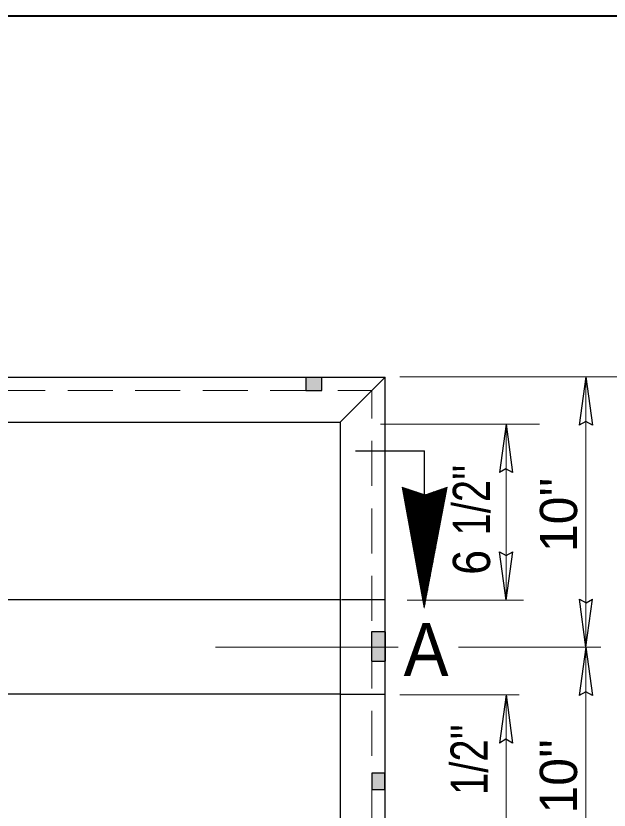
# Model space of a CAD drawing. Extents: x 139 to 512, y -134 to 135.
# Drawn here: x 203 to 223.18, y 61.46 to 88.47 of the extents above; entities that cross this region are included whole.
import ezdxf

# ---------------------------------------------------------------- set-up
doc = ezdxf.new("R2010")
doc.units = 0
doc.header["$LTSCALE"] = 0.51
doc.linetypes.add('MEDIUM_DASHED', pattern=[4.5, 3, -1.5])
doc.layers.add('1', color=7, linetype='Continuous', lineweight=13)

msp = doc.modelspace()

# ---------------------------------------------------------------- hatches: boundary and pattern name
at = {"layer": '1'}
for points in [[(212.8688, 75.7259), (213.4122, 75.7259), (213.4122, 76.1752), (212.8688, 76.1752)], [(215.1012, 66.5294), (215.5722, 66.5294), (215.5722, 67.5198), (215.1012, 67.5198)], [(215.5549, 62.1662), (215.5549, 62.716), (215.1068, 62.716), (215.1068, 62.1662)]]:
    msp.add_hatch(color=256, dxfattribs=at).paths.add_polyline_path(points)

# ---------------------------------------------------------------- linework, layer by layer
at = {"layer": '1', "lineweight": 40}
msp.add_line((174.5314, 88.4688), (499.5068, 88.4688), dxfattribs=at)
at = {"layer": '1', "lineweight": 25}
for p, q in [((188.2516, 76.18), (215.5564, 76.18)), ((214.0313, 74.653), (215.5467, 76.1707)), ((215.5564, 49.0847), (215.5564, 76.18)), ((222.3917, 76.1932), (222.1662, 74.5529)), ((222.3917, 76.1932), (222.6167, 74.5529)), ((189.7774, 74.653), (214.0414, 74.653)), ((214.0414, 50.6114), (214.0414, 74.653)), ((219.6728, 74.5828), (219.4467, 72.9429)), ((219.6728, 74.5828), (219.8978, 72.9429)), ((214.5496, 73.6792), (216.8971, 73.6792)), ((216.8971, 68.9755), (216.8971, 73.6792)), ((219.6736, 68.6042), (219.4482, 70.2445)), ((219.6736, 68.6042), (219.8989, 70.2445)), ((189.7774, 68.6238), (214.0414, 68.6238)), ((222.3919, 67.0012), (222.1669, 68.6414)), ((222.3919, 67.0012), (222.6181, 68.6414)), ((222.3908, 67.0007), (222.1654, 65.3609)), ((222.3908, 67.0007), (222.6158, 65.3609)), ((189.7774, 65.4179), (214.0414, 65.4179)), ((219.6724, 65.3852), (219.4463, 63.745)), ((219.6724, 65.3852), (219.8974, 63.745))]:
    msp.add_line(p, q, dxfattribs=at)
at = {"layer": '1'}
for p, q in [((216.0571, 76.1935), (225.7504, 76.1935)), ((222.3916, 67.0007), (222.3916, 76.1935)), ((215.3989, 74.5829), (220.8102, 74.5829)), ((219.6728, 68.6039), (219.6728, 74.5829)), ((216.1437, 72.4334), (216.1696, 72.4334)), ((216.1493, 72.4034), (216.2599, 72.4034)), ((216.1666, 72.4338), (216.1666, 72.307)), ((216.1966, 72.4237), (216.1966, 72.1424)), ((216.2269, 72.4142), (216.2269, 71.9785)), ((216.2569, 72.4042), (216.2569, 71.8139)), ((216.2869, 72.394), (216.2869, 71.6492)), ((216.3169, 72.3839), (216.3169, 71.4854)), ((217.4907, 72.3832), (217.4907, 71.4843)), ((217.5207, 72.3937), (217.5207, 71.6429)), ((217.5481, 72.4034), (217.6654, 72.4034)), ((217.5511, 72.4042), (217.5511, 71.8015)), ((217.5811, 72.415), (217.5811, 71.9597)), ((217.6111, 72.4252), (217.6111, 72.1187)), ((217.6351, 72.4334), (217.6711, 72.4334)), ((217.6411, 72.4352), (217.6411, 72.2774)), ((217.6714, 72.4458), (217.6714, 72.4357)), ((216.1546, 72.373), (216.3511, 72.373)), ((216.1602, 72.343), (216.4422, 72.343)), ((216.1658, 72.313), (216.5329, 72.313)), ((216.1714, 72.283), (216.6241, 72.283)), ((216.1767, 72.2527), (216.7152, 72.2527)), ((216.1823, 72.2227), (216.8063, 72.2227)), ((216.1879, 72.1927), (216.8971, 72.1927)), ((216.1936, 72.1627), (217.6201, 72.1627)), ((216.1988, 72.1322), (217.6144, 72.1322)), ((216.3473, 72.3742), (216.3473, 71.3208)), ((216.3773, 72.364), (216.3773, 71.1562)), ((216.4073, 72.3547), (216.4073, 70.9927)), ((216.4373, 72.3449), (216.4373, 70.828)), ((216.4677, 72.3347), (216.4677, 70.6634)), ((216.4977, 72.3247), (216.4977, 70.4995)), ((216.5277, 72.3145), (216.5277, 70.3349)), ((216.5577, 72.3047), (216.5577, 70.1702)), ((216.5881, 72.2947), (216.5881, 70.0064)), ((216.6181, 72.2849), (216.6181, 69.8418)), ((216.6481, 72.2747), (216.6481, 69.6775)), ((216.6781, 72.265), (216.6781, 69.5132)), ((216.7084, 72.2549), (216.7084, 69.3487)), ((216.7384, 72.2447), (216.7384, 69.1847)), ((216.7684, 72.2347), (216.7684, 69.0205)), ((216.7984, 72.2253), (216.7984, 68.8559)), ((216.8288, 72.2152), (216.8288, 68.6917)), ((216.8588, 72.205), (216.8588, 68.5274)), ((216.8888, 72.1949), (216.8888, 68.3627)), ((216.9188, 72.1855), (216.9188, 68.4712)), ((216.9387, 72.1927), (217.6253, 72.1927)), ((216.9492, 72.1964), (216.9492, 68.6294)), ((216.9792, 72.2065), (216.9792, 68.788)), ((217.0092, 72.217), (217.0092, 68.9467)), ((217.0261, 72.2227), (217.6313, 72.2227)), ((217.0392, 72.2272), (217.0392, 69.1052)), ((217.0696, 72.2377), (217.0696, 69.2639)), ((217.0996, 72.2485), (217.0996, 69.4225)), ((217.1127, 72.2527), (217.6369, 72.2527)), ((217.1296, 72.259), (217.1296, 69.5807)), ((217.1596, 72.2687), (217.1596, 69.7394)), ((217.1899, 72.2793), (217.1899, 69.8984)), ((217.1997, 72.283), (217.6426, 72.283)), ((217.2199, 72.2897), (217.2199, 70.0567)), ((217.2499, 72.3007), (217.2499, 70.2152)), ((217.2799, 72.3107), (217.2799, 70.3739)), ((217.2871, 72.313), (217.6486, 72.313)), ((217.3103, 72.3209), (217.3103, 70.5329)), ((217.3403, 72.3314), (217.3403, 70.6915)), ((217.3703, 72.3415), (217.3703, 70.8502)), ((217.3741, 72.343), (217.6542, 72.343)), ((217.4003, 72.352), (217.4003, 71.0084)), ((217.4307, 72.3629), (217.4307, 71.167)), ((217.4607, 72.373), (217.4607, 71.326)), ((217.4614, 72.373), (217.6602, 72.373)), ((216.2044, 72.1022), (217.6084, 72.1022)), ((216.2101, 72.0722), (217.6028, 72.0722)), ((216.2157, 72.0422), (217.5968, 72.0422)), ((216.2209, 72.0119), (217.5912, 72.0119)), ((216.2266, 71.9819), (217.5859, 71.9819)), ((216.2322, 71.9519), (217.5799, 71.9519)), ((216.2378, 71.9219), (217.5743, 71.9219)), ((216.2427, 71.8915), (217.5683, 71.8915)), ((216.2483, 71.8615), (217.5627, 71.8615)), ((216.2539, 71.8315), (217.5571, 71.8315)), ((216.2596, 71.8015), (217.5511, 71.8015)), ((216.2648, 71.7712), (217.5458, 71.7712)), ((216.2704, 71.7412), (217.5402, 71.7412)), ((216.2761, 71.7112), (217.5342, 71.7112)), ((216.2817, 71.6812), (217.5286, 71.6812)), ((216.2869, 71.6508), (217.5226, 71.6508)), ((216.2926, 71.6208), (217.5169, 71.6208)), ((216.2982, 71.5907), (217.5117, 71.5907)), ((216.3038, 71.5607), (217.5057, 71.5607)), ((216.3091, 71.5304), (217.5001, 71.5304)), ((216.3147, 71.5004), (217.4941, 71.5004)), ((216.3203, 71.4704), (217.4884, 71.4704)), ((216.3259, 71.4404), (217.4828, 71.4404)), ((216.3312, 71.41), (217.4768, 71.41)), ((216.3368, 71.38), (217.4716, 71.38)), ((216.3424, 71.35), (217.4659, 71.35)), ((216.3481, 71.32), (217.4599, 71.32)), ((216.3533, 71.2897), (217.4543, 71.2897)), ((216.3589, 71.2597), (217.4483, 71.2597)), ((216.3646, 71.2297), (217.4427, 71.2297)), ((216.3702, 71.1997), (217.4374, 71.1997)), ((216.3754, 71.1692), (217.4314, 71.1692)), ((216.3811, 71.1393), (217.4258, 71.1393)), ((216.3863, 71.1093), (217.4198, 71.1093)), ((216.3919, 71.0793), (217.4142, 71.0793)), ((216.3972, 71.0489), (217.4086, 71.0489)), ((216.4028, 71.0189), (217.4026, 71.0189)), ((216.4084, 70.9889), (217.3973, 70.9889)), ((216.4141, 70.9589), (217.3917, 70.9589)), ((216.4193, 70.9285), (217.3857, 70.9285)), ((216.4249, 70.8985), (217.3801, 70.8985)), ((216.4306, 70.8685), (217.3741, 70.8685)), ((216.4362, 70.8385), (217.3684, 70.8385)), ((216.4414, 70.8082), (217.3632, 70.8082)), ((216.4471, 70.7782), (217.3572, 70.7782)), ((216.4527, 70.7482), (217.3516, 70.7482)), ((216.4583, 70.7182), (217.3456, 70.7182)), ((216.4636, 70.6877), (217.3399, 70.6877)), ((216.4692, 70.6577), (217.3343, 70.6577)), ((216.4748, 70.6277), (217.3283, 70.6277)), ((216.4797, 70.5977), (217.3231, 70.5977)), ((216.4853, 70.5674), (217.3174, 70.5674)), ((216.4909, 70.5374), (217.3114, 70.5374)), ((216.4966, 70.5074), (217.3058, 70.5074)), ((216.5018, 70.4774), (217.2998, 70.4774)), ((216.5074, 70.447), (217.2942, 70.447)), ((216.5131, 70.417), (217.2889, 70.417)), ((216.5187, 70.387), (217.2829, 70.387)), ((216.5236, 70.357), (217.2773, 70.357)), ((216.5292, 70.3267), (217.2713, 70.3267)), ((216.5348, 70.2967), (217.2657, 70.2967)), ((216.5404, 70.2667), (217.2601, 70.2667)), ((216.5457, 70.2367), (217.2541, 70.2367)), ((216.5513, 70.2062), (217.2488, 70.2062)), ((216.5569, 70.1762), (217.2432, 70.1762)), ((216.5626, 70.1462), (217.2372, 70.1462)), ((216.5678, 70.1162), (217.2316, 70.1162)), ((216.5734, 70.0859), (217.2256, 70.0859)), ((216.5791, 70.0559), (217.2199, 70.0559)), ((216.5847, 70.0259), (217.2147, 70.0259)), ((216.5899, 69.9959), (217.2087, 69.9959)), ((216.5956, 69.9655), (217.2031, 69.9655)), ((216.6012, 69.9355), (217.1971, 69.9355)), ((216.6068, 69.9055), (217.1914, 69.9055)), ((216.6121, 69.8755), (217.1858, 69.8755)), ((216.6177, 69.8452), (217.1798, 69.8452)), ((216.6233, 69.8152), (217.1746, 69.8152)), ((216.6289, 69.7852), (217.1689, 69.7852)), ((216.6342, 69.7552), (217.1629, 69.7552)), ((216.6398, 69.7248), (217.1573, 69.7248)), ((216.6454, 69.6947), (217.1513, 69.6947)), ((216.6511, 69.6647), (217.1457, 69.6647)), ((216.6563, 69.6347), (217.1404, 69.6347)), ((216.6619, 69.6044), (217.1344, 69.6044)), ((216.6672, 69.5744), (217.1288, 69.5744)), ((216.6728, 69.5444), (217.1228, 69.5444)), ((216.6781, 69.5144), (217.1172, 69.5144)), ((216.6837, 69.484), (217.1116, 69.484)), ((216.6893, 69.454), (217.1056, 69.454)), ((216.6949, 69.424), (217.1003, 69.424)), ((216.7002, 69.394), (217.0947, 69.394)), ((216.7058, 69.3637), (217.0887, 69.3637)), ((216.7114, 69.3337), (217.0831, 69.3337)), ((216.7171, 69.3037), (217.0771, 69.3037)), ((216.7223, 69.2737), (217.0714, 69.2737)), ((216.7279, 69.2433), (217.0662, 69.2433)), ((216.7336, 69.2133), (217.0602, 69.2133)), ((216.7392, 69.1833), (217.0546, 69.1833)), ((216.7444, 69.1532), (217.0486, 69.1532)), ((216.7501, 69.1229), (217.0429, 69.1229)), ((216.7557, 69.0929), (217.0373, 69.0929)), ((216.7613, 69.0629), (217.0313, 69.0629)), ((216.7666, 69.0329), (217.0261, 69.0329)), ((216.7722, 69.0025), (217.0204, 69.0025)), ((216.7778, 68.9725), (217.0144, 68.9725)), ((216.7834, 68.9425), (217.0088, 68.9425)), ((216.7887, 68.9125), (217.0028, 68.9125)), ((216.7943, 68.8822), (216.9972, 68.8822)), ((216.3128, 68.6039), (220.2623, 68.6039)), ((216.7999, 68.8522), (216.9919, 68.8522)), ((216.8056, 68.8222), (216.9859, 68.8222)), ((216.8104, 68.7922), (216.9803, 68.7922)), ((216.8161, 68.7617), (216.9743, 68.7617)), ((216.8217, 68.7317), (216.9687, 68.7317)), ((216.8273, 68.7018), (216.9631, 68.7018)), ((216.8326, 68.6718), (216.9571, 68.6718)), ((216.8382, 68.6414), (216.9518, 68.6414)), ((216.8438, 68.6114), (216.9462, 68.6114)), ((216.8494, 68.5814), (216.9402, 68.5814)), ((216.8547, 68.5514), (216.9346, 68.5514)), ((216.8603, 68.521), (216.9286, 68.521)), ((216.8659, 68.491), (216.9229, 68.491)), ((216.8716, 68.461), (216.9177, 68.461)), ((216.8768, 68.431), (216.9117, 68.431)), ((216.8824, 68.4007), (216.9061, 68.4007)), ((216.8881, 68.3707), (216.9001, 68.3707)), ((216.8937, 68.3407), (216.8944, 68.3407)), ((209.7916, 67.0007), (216.0042, 67.0007)), ((218.0513, 67.0007), (222.8986, 67.0007)), ((216.0571, 65.3852), (220.1146, 65.3852)), ((219.6728, 59.599), (219.6728, 65.3852))]:
    msp.add_line(p, q, dxfattribs=at)
at = {"layer": '1', "linetype": 'MEDIUM_DASHED'}
msp.add_line((215.1064, 49.5347), (215.1064, 75.73), dxfattribs=at)
at = {"layer": '1', "linetype": 'MEDIUM_DASHED', "lineweight": 25}
for p, q in [((214.0718, 68.6238), (215.5564, 68.6238)), ((214.0351, 65.41), (215.5564, 65.41))]:
    msp.add_line(p, q, dxfattribs=at)
at = {"layer": '1', "lineweight": 25}
for points in [[(212.8688, 75.7259), (213.4122, 75.7259), (213.4122, 76.1752), (212.8688, 76.1752)], [(215.1012, 66.5294), (215.5722, 66.5294), (215.5722, 67.5198), (215.1012, 67.5198)], [(215.5549, 62.1662), (215.5549, 62.716), (215.1068, 62.716), (215.1068, 62.1662)]]:
    msp.add_lwpolyline(points, close=True, dxfattribs=at)
at = {"layer": '1', "linetype": 'MEDIUM_DASHED'}
msp.add_lwpolyline([(188.7016, 49.5347), (188.7016, 75.73), (215.1064, 75.73)], dxfattribs=at)
at = {"layer": '1', "lineweight": 25}
for points in [[(222.6167, 74.5529), (222.3887, 74.68), (222.1662, 74.5529)], [(219.8978, 72.9429), (219.6698, 73.0697), (219.4467, 72.9429)], [(219.4482, 70.2445), (219.6754, 70.1178), (219.8989, 70.2445)], [(222.1669, 68.6414), (222.3949, 68.5147), (222.6181, 68.6414)], [(222.6158, 65.3609), (222.3878, 65.4877), (222.1654, 65.3609)], [(219.8974, 63.745), (219.6694, 63.8722), (219.4463, 63.745)]]:
    msp.add_lwpolyline(points, dxfattribs=at)
at = {"layer": '1'}
msp.add_lwpolyline([(217.6733, 72.4462), (216.8941, 68.3369), (216.1422, 72.4424), (216.9181, 72.1855)], close=True, dxfattribs=at)
msp.add_lwpolyline([(222.3916, 49.0567), (222.3916, 58.0112), (222.3916, 67.0007)], dxfattribs=at)

# ---------------------------------------------------------------- texts
for s, width, p in [("1/2''", 0.8, (219.1302, 70.804)), ('6', 0.9, (219.1306, 69.4634)), ("1/2''", 0.8, (219.0533, 61.9814))]:
    msp.add_text(s, height=1.268, rotation=90, dxfattribs=dict(at, width=width)).set_placement(p)
for p in [(222.0919, 70.2377), (222.0897, 61.3484)]:
    msp.add_text("10''", height=1.268, rotation=90, dxfattribs=at).set_placement(p)
at = {"layer": '1', "width": 0.95}
msp.add_text('A', height=1.8, dxfattribs=at).set_placement((216.1913, 66.0277))

doc.saveas('drawing.dxf')
